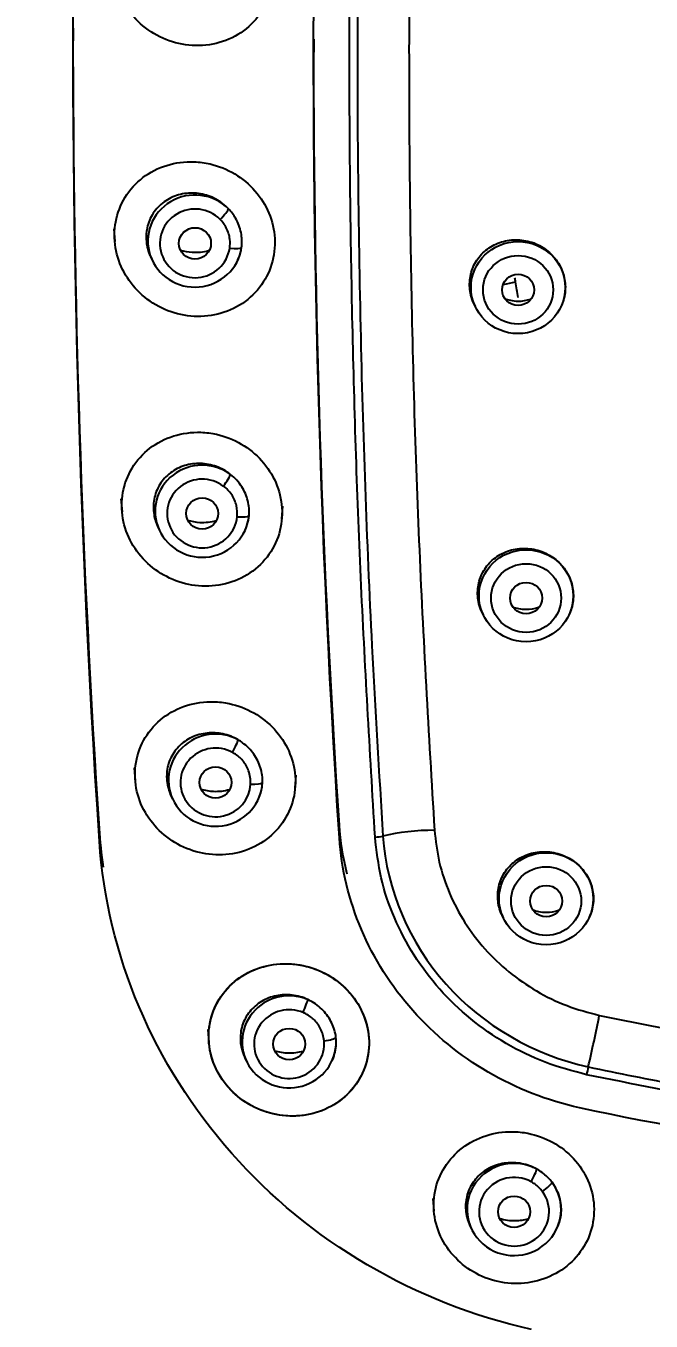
# Model space of a CAD drawing. Extents: x 0 to 1239, y 0 to 509.
# Drawn here: x 111.74 to 127.34, y 220.78 to 253.07 of the extents above; entities that cross this region are included whole.
import ezdxf

# ---------------------------------------------------------------- set-up
doc = ezdxf.new("R2010")
doc.units = 0
doc.header["$LTSCALE"] = 10
doc.header["$MEASUREMENT"] = 0
doc.header["$PDMODE"] = 3
doc.header["$PDSIZE"] = -10
doc.layers.get('0').update_dxf_attribs({"linetype": 'CONTINUOUS'})
doc.layers.get('DEFPOINTS').update_dxf_attribs({"linetype": 'CONTINUOUS'})
doc.layers.add('1', color=7, linetype='CONTINUOUS')
doc.styles.add('Daelim Dimension', font='')
doc.styles.get('Daelim Dimension').set_extended_font_data('NanumGothic')
doc.dimstyles.new('DEFAULT', dxfattribs={"dimscale": 2, "dimtxt": 2, "dimasz": 2, "dimexe": 0, "dimexo": 2, "dimgap": 1, "dimtad": 1, "dimdec": 1, "dimzin": 9, "dimdsep": 46, "dimtxsty": 'Daelim Dimension', "dimcen": 0.5, "dimclrd": 252, "dimclre": 252, "dimclrt": 3, "dimadec": 1, "dimazin": 0, "dimtfac": 1, "dimtdec": 1, "dimtix": 1, "dimtmove": 0, "dimatfit": 3, "dimfxl": 1, "dimtolj": 1, "dimtzin": 1, "dimlwd": 9, "dimlwe": 9, "dimarcsym": 0})

# ---------------------------------------------------------------- blocks, each defined once
blk = doc.blocks.new('*D3')
at = {"color": 5, "lineweight": 9, "ltscale": 0.5, "transparency": 16777216}
for p, q in [((133.923, 304.255), (91.96, 304.255)), ((91.96, 300.255), (91.96, 61.63)), ((133.923, 57.63), (91.96, 57.63))]:
    blk.add_line(p, q, dxfattribs=at)
at = {"color": 5, "ltscale": 0.5, "transparency": 16777216}
for points in [[(91.294, 300.255), (92.627, 300.255), (91.96, 304.255)], [(91.294, 61.63), (92.627, 61.63), (91.96, 57.63)]]:
    blk.add_solid(points, dxfattribs=at)
at = {"layer": 'DEFPOINTS', "color": 0, "ltscale": 0.5, "transparency": 16777216}
for p in [(137.923, 304.255), (91.96, 57.63), (137.923, 57.63)]:
    blk.add_point(p, dxfattribs=at)
at = {"color": 7, "ltscale": 0.5, "transparency": 16777216, "insert": (86.54, 180.942), "char_height": 6, "attachment_point": 5, "rotation": 90, "style": 'Daelim Dimension'}
blk.add_mtext('\\A1;246.5', dxfattribs=at)

msp = doc.modelspace()

# ---------------------------------------------------------------- linework, layer by layer
at = {"layer": '1', "color": 7, "linetype": 'Continuous'}
for p, q in [((112.92, 253.02), (112.92, 252.697)), ((118.92, 252.739), (118.92, 252.42)), ((113.929, 248.016), (113.956, 247.693)), ((114.846, 247.325), (114.888, 247.234)), ((117.027, 247.234), (117.031, 247.241)), ((122.916, 246.149), (122.95, 246.075)), ((125.09, 246.075), (125.1, 246.096)), ((114.109, 241.281), (114.137, 240.958)), ((118.125, 240.779), (118.152, 241.095)), ((115.026, 240.591), (115.069, 240.499)), ((117.208, 240.499), (117.213, 240.508)), ((123.115, 238.465), (123.15, 238.389)), ((125.29, 238.389), (125.301, 238.412)), ((114.441, 234.574), (114.468, 234.25)), ((118.456, 234.073), (118.483, 234.39)), ((115.356, 233.885), (115.4, 233.791)), ((117.539, 233.791), (117.545, 233.803)), ((113.573, 232.736), (113.573, 233.059)), ((119.561, 232.825), (119.561, 233.145)), ((123.614, 230.912), (123.65, 230.835)), ((125.79, 230.835), (125.802, 230.862)), ((116.279, 228.043), (116.306, 227.72)), ((117.194, 227.361), (117.237, 227.267)), ((119.377, 227.267), (119.385, 227.285)), ((121.894, 223.835), (121.921, 223.516)), ((122.812, 223.169), (122.85, 223.087)), ((124.99, 223.087), (125.003, 223.116))]:
    msp.add_line(p, q, dxfattribs=at)
for centre, major_axis, ratio, start_param, end_param in [((115.957, 247.707), (-1.174, 0), 0.978148, 3.916191, 9.28361), ((115.957, 247.65), (0.875, 0), 0.978148, 0.774598, 6.142018), ((116.583, 248.311), (0.212, 0.212), 0.148595, 4.564802, 6.048332), ((116.824, 247.592), (-0.297, 0.043), 0.205843, 1.600694, 3.084224), ((116.138, 240.971), (-1.174, 0), 0.978148, 4.066154, 9.329435), ((116.138, 240.914), (0.875, 0), 0.978148, 0.924561, 6.187842), ((116.665, 241.66), (0.178, 0.241), 0.125201, 4.544294, 6.027824), ((117.01, 240.895), (-0.299, 0.029), 0.206967, 1.591029, 3.074559), ((116.47, 234.264), (-1.174, 0), 0.978148, 4.210224, 9.37383), ((116.47, 234.207), (0.875, 0), 0.978148, 1.068632, 6.232238), ((116.891, 235.019), (0.142, 0.264), 0.100073, 4.528186, 6.011716), ((117.344, 234.226), (-0.3, 0.016), 0.207642, 1.58162, 3.06515), ((120.503, 232.943), (-0.299, -0.02), 0.314367, 1.375754, 2.054628), ((121.613, 232.375), (1.996, 0.133), 0.314777, 1.389279, 2.054355), ((118.307, 227.74), (-1.174, 0), 0.978148, 4.303314, 9.522582), ((118.655, 228.531), (0.117, 0.276), 0.082699, 4.519788, 6.003318), ((118.307, 227.683), (0.875, 0), 0.978148, 1.161721, 6.38099), ((125.81, 227.723), (-0.423, -1.955), 0.047941, 1.26432, 1.933749), ((119.178, 227.829), (-0.299, -0.03), 0.206918, 1.550043, 3.033573), ((125.766, 227.022), (-0.064, -0.293), 0.048752, 4.406037, 5.080519), ((123.92, 223.56), (-1.174, 0), 0.978148, 4.20614, 10.05552), ((123.92, 223.503), (0.875, 0), 0.978148, 1.064547, 6.913927), ((124.344, 224.314), (0.143, 0.264), 0.100816, 4.528591, 6.012121), ((124.627, 224.07), (-0.24, -0.179), 0.167907, 1.446093, 2.929623)]:
    msp.add_ellipse(centre, major_axis=major_axis, ratio=ratio, start_param=start_param, end_param=end_param, dxfattribs=at)
for centre, major_axis in [((115.957, 247.65), (0.4, 0)), ((124.02, 246.548), (-1.174, 0)), ((124.02, 246.491), (0.875, 0)), ((124.02, 246.491), (0.4, 0)), ((116.138, 240.914), (0.4, 0)), ((124.22, 238.862), (-1.174, 0)), ((124.22, 238.805), (0.875, 0)), ((124.22, 238.805), (0.4, 0)), ((116.47, 234.207), (0.4, 0)), ((124.72, 231.307), (-1.174, 0)), ((124.72, 231.25), (0.875, 0)), ((124.72, 231.25), (0.4, 0)), ((118.307, 227.683), (0.4, 0)), ((123.92, 223.503), (0.4, 0))]:
    msp.add_ellipse(centre, major_axis=major_axis, ratio=0.978148, dxfattribs=at)
for points in [[(113.573, 232.736), (112.436, 249.981), (112.777, 267.512), (114.62, 285.336)], [(113.573, 232.736), (112.436, 249.981), (112.777, 267.512), (114.62, 285.336)], [(119.561, 232.825), (118.445, 249.748), (118.779, 266.965), (120.589, 284.48)], [(119.561, 232.825), (118.445, 249.748), (118.779, 266.965), (120.589, 284.48)], [(113.573, 233.06), (113.139, 239.648), (112.921, 246.302), (112.921, 253.003)], [(119.561, 233.145), (119.138, 239.558), (118.925, 246.036), (118.921, 252.562)], [(117.03, 247.241), (117.075, 247.336), (117.105, 247.44), (117.12, 247.545)], [(123.958, 246.689), (123.952, 246.723), (123.947, 246.758), (123.941, 246.792)], [(123.655, 246.627), (123.756, 246.648), (123.857, 246.669), (123.958, 246.689)], [(124.022, 246.299), (124, 246.429), (123.978, 246.56), (123.958, 246.689)], [(113.675, 232.097), (113.628, 232.417), (113.594, 232.738), (113.573, 233.06)], [(119.754, 231.922), (119.653, 232.323), (119.589, 232.733), (119.561, 233.145)]]:
    msp.add_open_spline(points, degree=3, dxfattribs=at)
for points, knots in [([(120.451, 232.847), (120.323, 235.001), (120.067, 239.307), (119.862, 245.822), (119.774, 253.698), (119.941, 262.966), (120.474, 273.638), (121.142, 280.784), (121.476, 284.358)], [0, 0, 0, 0, 0.127914, 0.255672, 0.383344, 0.588954, 0.794414, 1, 1, 1, 1]), ([(121.671, 284.344), (121.46, 282.172), (121.038, 277.828), (120.577, 271.327), (120.243, 264.842), (120.068, 259.076), (119.986, 252.639), (120.048, 245.702), (120.294, 238.656), (120.551, 234.449), (120.648, 232.869)], [0, 0, 0, 0, 0.124989, 0.249986, 0.37499, 0.499996, 0.584655, 0.749894, 0.906046, 1, 1, 1, 1]), ([(122.949, 284.254), (122.711, 281.783), (122.235, 276.842), (121.746, 269.454), (121.422, 262.095), (121.277, 254.767), (121.311, 247.474), (121.509, 240.214), (121.791, 235.417), (121.932, 233.017)], [0, 0, 0, 0, 0.142898, 0.285629, 0.428285, 0.570956, 0.713736, 0.856719, 1, 1, 1, 1]), ([(115.912, 256.457), (115.682, 256.467), (115.449, 256.438), (115.018, 256.306), (114.813, 256.202), (114.46, 255.933), (114.307, 255.765), (114.076, 255.393), (113.994, 255.184), (113.911, 254.759), (113.907, 254.537), (113.974, 254.11), (114.044, 253.9), (114.246, 253.516), (114.38, 253.337), (114.695, 253.03), (114.88, 252.899), (115.28, 252.701), (115.5, 252.633), (115.947, 252.569), (116.179, 252.575), (116.622, 252.66), (116.838, 252.743), (117.22, 252.973), (117.392, 253.124), (117.664, 253.469), (117.769, 253.668), (117.899, 254.082), (117.928, 254.303), (117.907, 254.735), (117.859, 254.952), (117.696, 255.354), (117.58, 255.545), (117.295, 255.879), (117.123, 256.026), (116.746, 256.259), (116.534, 256.347), (116.185, 256.432), (116.048, 256.451), (115.912, 256.457)], [0, 0, 0, 0, 0.055774, 0.055774, 0.111556, 0.111556, 0.167126, 0.167126, 0.221531, 0.221531, 0.274407, 0.274407, 0.326188, 0.326188, 0.377807, 0.377807, 0.430203, 0.430203, 0.483924, 0.483924, 0.538922, 0.538922, 0.594598, 0.594598, 0.650079, 0.650079, 0.704623, 0.704623, 0.75793, 0.75793, 0.810209, 0.810209, 0.862046, 0.862046, 0.914174, 0.914174, 0.967239, 0.967239, 1, 1, 1, 1]), ([(115.912, 256.457), (115.682, 256.467), (115.449, 256.438), (115.018, 256.306), (114.813, 256.202), (114.46, 255.933), (114.307, 255.765), (114.076, 255.393), (113.994, 255.184), (113.911, 254.759), (113.907, 254.537), (113.974, 254.11), (114.044, 253.9), (114.246, 253.516), (114.38, 253.337), (114.695, 253.03), (114.88, 252.899), (115.28, 252.701), (115.5, 252.633), (115.947, 252.569), (116.179, 252.575), (116.622, 252.66), (116.838, 252.743), (117.22, 252.973), (117.392, 253.124), (117.664, 253.469), (117.769, 253.668), (117.899, 254.082), (117.928, 254.303), (117.907, 254.735), (117.859, 254.952), (117.696, 255.354), (117.58, 255.545), (117.295, 255.879), (117.123, 256.026), (116.746, 256.259), (116.534, 256.347), (116.185, 256.432), (116.048, 256.451), (115.912, 256.457)], [0, 0, 0, 0, 0.055774, 0.055774, 0.111556, 0.111556, 0.167126, 0.167126, 0.221531, 0.221531, 0.274407, 0.274407, 0.326188, 0.326188, 0.377807, 0.377807, 0.430203, 0.430203, 0.483924, 0.483924, 0.538922, 0.538922, 0.594598, 0.594598, 0.650079, 0.650079, 0.704623, 0.704623, 0.75793, 0.75793, 0.810209, 0.810209, 0.862046, 0.862046, 0.914174, 0.914174, 0.967239, 0.967239, 1, 1, 1, 1]), ([(115.934, 249.684), (115.702, 249.693), (115.47, 249.662), (115.039, 249.529), (114.835, 249.424), (114.483, 249.155), (114.331, 248.987), (114.101, 248.613), (114.02, 248.404), (113.941, 247.978), (113.939, 247.755), (114.01, 247.33), (114.083, 247.12), (114.289, 246.74), (114.425, 246.563), (114.742, 246.262), (114.928, 246.133), (115.328, 245.941), (115.548, 245.875), (115.993, 245.815), (116.224, 245.822), (116.664, 245.91), (116.879, 245.993), (117.26, 246.224), (117.431, 246.375), (117.702, 246.721), (117.806, 246.92), (117.933, 247.335), (117.96, 247.557), (117.935, 247.988), (117.884, 248.205), (117.717, 248.605), (117.598, 248.794), (117.311, 249.123), (117.137, 249.267), (116.759, 249.495), (116.548, 249.58), (116.201, 249.661), (116.067, 249.679), (115.934, 249.684)], [0, 0, 0, 0, 0.055866, 0.055866, 0.111728, 0.111728, 0.167584, 0.167584, 0.222405, 0.222405, 0.275625, 0.275625, 0.32752, 0.32752, 0.378992, 0.378992, 0.431055, 0.431055, 0.484392, 0.484392, 0.539119, 0.539119, 0.594759, 0.594759, 0.650461, 0.650461, 0.705381, 0.705381, 0.759046, 0.759046, 0.811512, 0.811512, 0.863294, 0.863294, 0.915156, 0.915156, 0.967849, 0.967849, 1, 1, 1, 1]), ([(115.934, 249.684), (115.702, 249.693), (115.47, 249.662), (115.039, 249.529), (114.835, 249.424), (114.483, 249.155), (114.331, 248.987), (114.101, 248.613), (114.02, 248.404), (113.941, 247.978), (113.939, 247.755), (114.01, 247.33), (114.083, 247.12), (114.289, 246.74), (114.425, 246.563), (114.742, 246.262), (114.928, 246.133), (115.328, 245.941), (115.548, 245.875), (115.993, 245.815), (116.224, 245.822), (116.664, 245.91), (116.879, 245.993), (117.26, 246.224), (117.431, 246.375), (117.702, 246.721), (117.806, 246.92), (117.933, 247.335), (117.96, 247.557), (117.935, 247.988), (117.884, 248.205), (117.717, 248.605), (117.598, 248.794), (117.311, 249.123), (117.137, 249.267), (116.759, 249.495), (116.548, 249.58), (116.201, 249.661), (116.067, 249.679), (115.934, 249.684)], [0, 0, 0, 0, 0.055866, 0.055866, 0.111728, 0.111728, 0.167584, 0.167584, 0.222405, 0.222405, 0.275625, 0.275625, 0.32752, 0.32752, 0.378992, 0.378992, 0.431055, 0.431055, 0.484392, 0.484392, 0.539119, 0.539119, 0.594759, 0.594759, 0.650461, 0.650461, 0.705381, 0.705381, 0.759046, 0.759046, 0.811512, 0.811512, 0.863294, 0.863294, 0.915156, 0.915156, 0.967849, 0.967849, 1, 1, 1, 1]), ([(116.797, 248.51), (116.704, 248.607), (116.593, 248.691), (116.357, 248.817), (116.227, 248.862), (115.964, 248.908), (115.826, 248.91), (115.561, 248.871), (115.431, 248.827), (115.196, 248.701), (115.089, 248.616), (114.916, 248.418), (114.848, 248.302), (114.759, 248.057), (114.737, 247.926), (114.74, 247.667), (114.764, 247.537), (114.819, 247.385), (114.832, 247.355), (114.845, 247.326)], [0, 0, 0, 0, 0.119201, 0.119201, 0.23825, 0.23825, 0.359852, 0.359852, 0.484148, 0.484148, 0.60942, 0.60942, 0.733303, 0.733303, 0.853999, 0.853999, 0.971324, 0.971324, 1, 1, 1, 1]), ([(117.12, 247.545), (117.137, 247.667), (117.132, 247.795), (117.082, 248.042), (117.035, 248.164), (116.923, 248.36), (116.864, 248.439), (116.797, 248.51)], [0, 0, 0, 0, 0.362407, 0.362407, 0.726622, 0.726622, 1, 1, 1, 1]), ([(116.824, 247.53), (116.834, 247.602), (116.836, 247.676), (116.816, 247.848), (116.786, 247.946), (116.699, 248.113), (116.646, 248.186), (116.583, 248.249)], [0, 0, 0, 0, 0.279608, 0.279608, 0.66369, 0.66369, 1, 1, 1, 1]), ([(122.916, 246.149), (122.885, 246.216), (122.86, 246.287), (122.812, 246.482), (122.803, 246.612), (122.829, 246.864), (122.865, 246.989), (122.975, 247.217), (123.052, 247.323), (123.237, 247.503), (123.349, 247.578), (123.589, 247.687), (123.723, 247.723), (123.992, 247.747), (124.131, 247.737), (124.396, 247.673), (124.525, 247.618), (124.753, 247.474), (124.856, 247.383), (125.022, 247.178), (125.088, 247.061), (125.176, 246.818), (125.199, 246.689), (125.201, 246.435), (125.179, 246.306), (125.126, 246.157), (125.114, 246.127), (125.1, 246.098)], [0, 0, 0, 0, 0.047566, 0.047566, 0.130767, 0.130767, 0.214392, 0.214392, 0.299034, 0.299034, 0.384825, 0.384825, 0.471351, 0.471351, 0.557835, 0.557835, 0.643539, 0.643539, 0.728132, 0.728132, 0.811811, 0.811811, 0.895137, 0.895137, 0.978758, 0.978758, 1, 1, 1, 1]), ([(115.588, 247.484), (115.686, 247.454), (115.787, 247.435), (116.025, 247.42), (116.166, 247.434), (116.3, 247.471), (116.303, 247.472), (116.306, 247.473)], [0, 0, 0, 0, 0.413432, 0.413432, 0.986513, 0.986513, 1, 1, 1, 1]), ([(123.685, 246.271), (123.732, 246.253), (123.78, 246.24), (123.892, 246.217), (123.956, 246.21), (124.02, 246.21)], [0, 0, 0, 0, 0.437105, 0.437105, 1, 1, 1, 1]), ([(124.02, 246.21), (124.127, 246.209), (124.234, 246.226), (124.335, 246.261), (124.338, 246.262), (124.34, 246.263)], [0, 0, 0, 0, 0.974427, 0.974427, 1, 1, 1, 1]), ([(116.105, 242.938), (115.873, 242.946), (115.641, 242.915), (115.211, 242.78), (115.008, 242.675), (114.657, 242.405), (114.505, 242.236), (114.278, 241.862), (114.197, 241.652), (114.121, 241.225), (114.121, 241.003), (114.197, 240.578), (114.271, 240.369), (114.482, 239.991), (114.62, 239.817), (114.94, 239.521), (115.127, 239.395), (115.527, 239.208), (115.745, 239.144), (116.188, 239.088), (116.418, 239.097), (116.856, 239.186), (117.07, 239.27), (117.449, 239.502), (117.619, 239.653), (117.889, 240), (117.992, 240.2), (118.117, 240.616), (118.142, 240.837), (118.113, 241.269), (118.06, 241.485), (117.888, 241.883), (117.767, 242.07), (117.476, 242.394), (117.301, 242.536), (116.922, 242.758), (116.711, 242.84), (116.368, 242.917), (116.235, 242.934), (116.105, 242.938)], [0, 0, 0, 0, 0.055903, 0.055903, 0.111786, 0.111786, 0.167889, 0.167889, 0.223133, 0.223133, 0.276741, 0.276741, 0.328809, 0.328809, 0.38018, 0.38018, 0.431927, 0.431927, 0.484867, 0.484867, 0.539279, 0.539279, 0.594824, 0.594824, 0.650701, 0.650701, 0.70599, 0.70599, 0.760047, 0.760047, 0.812754, 0.812754, 0.864534, 0.864534, 0.916158, 0.916158, 0.968475, 0.968475, 1, 1, 1, 1]), ([(116.105, 242.938), (115.873, 242.946), (115.641, 242.915), (115.211, 242.78), (115.008, 242.675), (114.657, 242.405), (114.505, 242.236), (114.278, 241.862), (114.197, 241.652), (114.121, 241.225), (114.121, 241.003), (114.197, 240.578), (114.271, 240.369), (114.482, 239.991), (114.62, 239.817), (114.94, 239.521), (115.127, 239.395), (115.527, 239.208), (115.745, 239.144), (116.188, 239.088), (116.418, 239.097), (116.856, 239.186), (117.07, 239.27), (117.449, 239.502), (117.619, 239.653), (117.889, 240), (117.992, 240.2), (118.117, 240.616), (118.142, 240.837), (118.113, 241.269), (118.06, 241.485), (117.888, 241.883), (117.767, 242.07), (117.476, 242.394), (117.301, 242.536), (116.922, 242.758), (116.711, 242.84), (116.368, 242.917), (116.235, 242.934), (116.105, 242.938)], [0, 0, 0, 0, 0.055903, 0.055903, 0.111786, 0.111786, 0.167889, 0.167889, 0.223133, 0.223133, 0.276741, 0.276741, 0.328809, 0.328809, 0.38018, 0.38018, 0.431927, 0.431927, 0.484867, 0.484867, 0.539279, 0.539279, 0.594824, 0.594824, 0.650701, 0.650701, 0.70599, 0.70599, 0.760047, 0.760047, 0.812754, 0.812754, 0.864534, 0.864534, 0.916158, 0.916158, 0.968475, 0.968475, 1, 1, 1, 1]), ([(116.845, 241.888), (116.739, 241.971), (116.617, 242.038), (116.365, 242.13), (116.231, 242.156), (115.964, 242.164), (115.828, 242.146), (115.574, 242.068), (115.452, 242.006), (115.241, 241.847), (115.149, 241.747), (115.011, 241.524), (114.962, 241.399), (114.914, 241.144), (114.913, 241.011), (114.952, 240.784), (114.982, 240.686), (115.025, 240.594)], [0, 0, 0, 0, 0.126386, 0.126386, 0.252598, 0.252598, 0.381726, 0.381726, 0.513655, 0.513655, 0.646236, 0.646236, 0.7768, 0.7768, 0.903604, 0.903604, 1, 1, 1, 1]), ([(117.01, 240.833), (117.019, 240.925), (117.013, 241.019), (116.97, 241.206), (116.929, 241.3), (116.818, 241.465), (116.746, 241.538), (116.665, 241.598)], [0, 0, 0, 0, 0.317807, 0.317807, 0.659199, 0.659199, 1, 1, 1, 1]), ([(117.307, 240.862), (117.318, 240.984), (117.307, 241.11), (117.245, 241.353), (117.193, 241.472), (117.05, 241.696), (116.955, 241.802), (116.845, 241.888)], [0, 0, 0, 0, 0.323904, 0.323904, 0.649296, 0.649296, 1, 1, 1, 1]), ([(115.769, 240.749), (115.871, 240.718), (115.975, 240.699), (116.217, 240.686), (116.356, 240.701), (116.486, 240.738)], [0, 0, 0, 0, 0.429173, 0.429173, 1, 1, 1, 1]), ([(117.212, 240.506), (117.232, 240.55), (117.249, 240.595), (117.286, 240.712), (117.3, 240.787), (117.307, 240.862)], [0, 0, 0, 0, 0.391699, 0.391699, 1, 1, 1, 1]), ([(123.115, 238.465), (123.085, 238.529), (123.062, 238.596), (123.013, 238.787), (123.003, 238.917), (123.028, 239.167), (123.062, 239.291), (123.172, 239.519), (123.249, 239.625), (123.434, 239.806), (123.545, 239.882), (123.787, 239.992), (123.92, 240.027), (124.19, 240.052), (124.33, 240.042), (124.595, 239.978), (124.723, 239.924), (124.951, 239.782), (125.053, 239.692), (125.22, 239.49), (125.286, 239.375), (125.375, 239.135), (125.399, 239.006), (125.402, 238.754), (125.381, 238.626), (125.328, 238.476), (125.316, 238.445), (125.302, 238.415)], [0, 0, 0, 0, 0.045645, 0.045645, 0.128783, 0.128783, 0.212712, 0.212712, 0.297929, 0.297929, 0.384355, 0.384355, 0.47132, 0.47132, 0.557874, 0.557874, 0.643282, 0.643282, 0.727397, 0.727397, 0.810668, 0.810668, 0.893855, 0.893855, 0.977683, 0.977683, 1, 1, 1, 1]), ([(123.884, 238.585), (123.932, 238.568), (123.981, 238.554), (124.093, 238.531), (124.157, 238.525), (124.22, 238.525)], [0, 0, 0, 0, 0.445208, 0.445208, 1, 1, 1, 1]), ([(124.22, 238.525), (124.327, 238.524), (124.434, 238.541), (124.536, 238.576), (124.538, 238.577), (124.541, 238.578)], [0, 0, 0, 0, 0.973224, 0.973224, 1, 1, 1, 1]), ([(116.426, 236.221), (116.195, 236.227), (115.963, 236.194), (115.534, 236.058), (115.332, 235.953), (114.983, 235.683), (114.831, 235.515), (114.605, 235.141), (114.525, 234.93), (114.451, 234.502), (114.453, 234.279), (114.533, 233.854), (114.61, 233.646), (114.825, 233.271), (114.965, 233.099), (115.288, 232.808), (115.475, 232.685), (115.875, 232.503), (116.093, 232.442), (116.534, 232.39), (116.762, 232.4), (117.197, 232.491), (117.41, 232.576), (117.788, 232.807), (117.957, 232.959), (118.225, 233.306), (118.328, 233.506), (118.451, 233.923), (118.474, 234.145), (118.441, 234.576), (118.386, 234.792), (118.209, 235.188), (118.086, 235.373), (117.791, 235.693), (117.616, 235.832), (117.235, 236.049), (117.025, 236.128), (116.685, 236.201), (116.554, 236.217), (116.426, 236.221)], [0, 0, 0, 0, 0.055879, 0.055879, 0.111723, 0.111723, 0.168029, 0.168029, 0.223696, 0.223696, 0.277736, 0.277736, 0.330038, 0.330038, 0.381359, 0.381359, 0.432813, 0.432813, 0.485345, 0.485345, 0.539398, 0.539398, 0.594788, 0.594788, 0.65079, 0.65079, 0.706434, 0.706434, 0.760913, 0.760913, 0.813919, 0.813919, 0.865752, 0.865752, 0.917172, 0.917172, 0.969114, 0.969114, 1, 1, 1, 1]), ([(116.426, 236.221), (116.195, 236.227), (115.963, 236.194), (115.534, 236.058), (115.332, 235.953), (114.983, 235.683), (114.831, 235.515), (114.605, 235.141), (114.525, 234.93), (114.451, 234.502), (114.453, 234.279), (114.533, 233.854), (114.61, 233.646), (114.825, 233.271), (114.965, 233.099), (115.288, 232.808), (115.475, 232.685), (115.875, 232.503), (116.093, 232.442), (116.534, 232.39), (116.762, 232.4), (117.197, 232.491), (117.41, 232.576), (117.788, 232.807), (117.957, 232.959), (118.225, 233.306), (118.328, 233.506), (118.451, 233.923), (118.474, 234.145), (118.441, 234.576), (118.386, 234.792), (118.209, 235.188), (118.086, 235.373), (117.791, 235.693), (117.616, 235.832), (117.235, 236.049), (117.025, 236.128), (116.685, 236.201), (116.554, 236.217), (116.426, 236.221)], [0, 0, 0, 0, 0.055879, 0.055879, 0.111723, 0.111723, 0.168029, 0.168029, 0.223696, 0.223696, 0.277736, 0.277736, 0.330038, 0.330038, 0.381359, 0.381359, 0.432813, 0.432813, 0.485345, 0.485345, 0.539398, 0.539398, 0.594788, 0.594788, 0.65079, 0.65079, 0.706434, 0.706434, 0.760913, 0.760913, 0.813919, 0.813919, 0.865752, 0.865752, 0.917172, 0.917172, 0.969114, 0.969114, 1, 1, 1, 1]), ([(117.035, 235.27), (116.917, 235.339), (116.787, 235.389), (116.525, 235.445), (116.389, 235.452), (116.125, 235.424), (115.993, 235.387), (115.754, 235.274), (115.643, 235.195), (115.46, 235.007), (115.385, 234.894), (115.284, 234.654), (115.255, 234.523), (115.247, 234.264), (115.266, 234.133), (115.321, 233.967), (115.337, 233.927), (115.355, 233.887)], [0, 0, 0, 0, 0.134069, 0.134069, 0.267941, 0.267941, 0.405117, 0.405117, 0.54516, 0.54516, 0.685432, 0.685432, 0.822972, 0.822972, 0.956161, 0.956161, 1, 1, 1, 1]), ([(117.642, 234.205), (117.647, 234.326), (117.63, 234.451), (117.557, 234.69), (117.499, 234.806), (117.35, 235.019), (117.254, 235.117), (117.111, 235.223), (117.073, 235.248), (117.035, 235.27)], [0, 0, 0, 0, 0.294935, 0.294935, 0.591035, 0.591035, 0.898503, 0.898503, 1, 1, 1, 1]), ([(117.344, 234.163), (117.344, 234.165), (117.344, 234.166), (117.349, 234.277), (117.333, 234.39), (117.264, 234.587), (117.213, 234.675), (117.089, 234.821), (117.016, 234.883), (116.921, 234.94), (116.906, 234.949), (116.891, 234.957)], [0, 0, 0, 0, 0.004258, 0.004258, 0.351071, 0.351071, 0.658708, 0.658708, 0.94729, 0.94729, 1, 1, 1, 1]), ([(117.544, 233.802), (117.587, 233.895), (117.617, 233.994), (117.637, 234.132), (117.64, 234.169), (117.642, 234.205)], [0, 0, 0, 0, 0.740866, 0.740866, 1, 1, 1, 1]), ([(116.101, 234.042), (116.206, 234.01), (116.315, 233.991), (116.557, 233.981), (116.692, 233.996), (116.819, 234.032)], [0, 0, 0, 0, 0.444045, 0.444045, 1, 1, 1, 1]), ([(120.648, 232.869), (120.735, 231.54), (121.304, 230.205), (123.142, 228.148), (124.423, 227.409), (125.772, 227.114)], [0, 0, 0, 0, 0.5, 0.5, 1, 1, 1, 1]), ([(121.932, 233.017), (121.963, 232.749), (122.026, 232.214), (122.292, 231.438), (122.673, 230.708), (123.337, 229.826), (124.221, 229.114), (125.231, 228.616), (125.776, 228.47), (126.048, 228.398)], [0, 0, 0, 0, 0.125928, 0.251394, 0.376434, 0.501061, 0.749242, 0.874856, 1, 1, 1, 1]), ([(124.353, 220.569), (121.454, 221.209), (118.821, 222.758), (114.925, 227.159), (113.759, 229.916), (113.573, 232.736)], [0, 0, 0, 0, 0.5, 0.5, 1, 1, 1, 1]), ([(124.353, 220.569), (121.454, 221.209), (118.821, 222.758), (114.925, 227.159), (113.759, 229.916), (113.573, 232.736)], [0, 0, 0, 0, 0.5, 0.5, 1, 1, 1, 1]), ([(125.55, 226.096), (123.939, 226.449), (122.474, 227.303), (120.31, 229.737), (119.665, 231.26), (119.561, 232.825)], [0, 0, 0, 0, 0.5, 0.5, 1, 1, 1, 1]), ([(125.55, 226.096), (123.939, 226.449), (122.474, 227.303), (120.31, 229.737), (119.665, 231.26), (119.561, 232.825)], [0, 0, 0, 0, 0.5, 0.5, 1, 1, 1, 1]), ([(125.729, 226.92), (125.38, 227.013), (124.683, 227.198), (123.387, 227.837), (121.971, 228.98), (121.02, 230.499), (120.569, 231.821), (120.49, 232.505), (120.451, 232.847)], [0, 0, 0, 0, 0.125309, 0.250479, 0.499683, 0.749203, 0.874667, 1, 1, 1, 1]), ([(123.614, 230.913), (123.586, 230.974), (123.563, 231.037), (123.515, 231.224), (123.504, 231.352), (123.527, 231.601), (123.561, 231.725), (123.669, 231.953), (123.746, 232.06), (123.931, 232.241), (124.043, 232.317), (124.285, 232.428), (124.419, 232.463), (124.69, 232.488), (124.829, 232.479), (125.094, 232.416), (125.222, 232.363), (125.449, 232.223), (125.551, 232.135), (125.717, 231.935), (125.784, 231.821), (125.874, 231.584), (125.899, 231.457), (125.903, 231.206), (125.883, 231.079), (125.831, 230.928), (125.818, 230.895), (125.803, 230.864)], [0, 0, 0, 0, 0.043582, 0.043582, 0.12678, 0.12678, 0.211143, 0.211143, 0.297021, 0.297021, 0.384079, 0.384079, 0.471383, 0.471383, 0.557847, 0.557847, 0.642817, 0.642817, 0.726389, 0.726389, 0.809284, 0.809284, 0.892439, 0.892439, 0.976607, 0.976607, 1, 1, 1, 1]), ([(124.384, 231.032), (124.433, 231.014), (124.483, 231), (124.595, 230.978), (124.658, 230.972), (124.72, 230.972)], [0, 0, 0, 0, 0.45326, 0.45326, 1, 1, 1, 1]), ([(124.72, 230.972), (124.827, 230.971), (124.934, 230.988), (125.036, 231.023), (125.039, 231.024), (125.042, 231.025)], [0, 0, 0, 0, 0.970781, 0.970781, 1, 1, 1, 1]), ([(118.622, 225.901), (118.851, 225.927), (119.074, 225.992), (119.474, 226.187), (119.658, 226.321), (119.96, 226.638), (120.083, 226.826), (120.249, 227.228), (120.296, 227.447), (120.306, 227.88), (120.271, 228.1), (120.13, 228.51), (120.023, 228.706), (119.755, 229.049), (119.59, 229.2), (119.228, 229.444), (119.025, 229.539), (118.605, 229.662), (118.382, 229.692), (117.943, 229.682), (117.721, 229.64), (117.308, 229.491), (117.111, 229.379), (116.775, 229.099), (116.63, 228.926), (116.417, 228.546), (116.346, 228.333), (116.287, 227.903), (116.297, 227.68), (116.393, 227.258), (116.479, 227.052), (116.709, 226.686), (116.857, 226.519), (117.191, 226.241), (117.384, 226.127), (117.79, 225.962), (118.009, 225.91), (118.359, 225.884), (118.493, 225.886), (118.622, 225.901)], [0, 0, 0, 0, 0.055739, 0.055739, 0.111461, 0.111461, 0.167372, 0.167372, 0.222636, 0.222636, 0.276599, 0.276599, 0.329151, 0.329151, 0.380762, 0.380762, 0.432295, 0.432295, 0.484672, 0.484672, 0.53853, 0.53853, 0.593914, 0.593914, 0.650137, 0.650137, 0.705996, 0.705996, 0.760414, 0.760414, 0.813093, 0.813093, 0.86462, 0.86462, 0.916035, 0.916035, 0.968305, 0.968305, 1, 1, 1, 1]), ([(118.259, 229.687), (118.028, 229.692), (117.797, 229.658), (117.37, 229.521), (117.17, 229.416), (116.822, 229.148), (116.671, 228.98), (116.444, 228.608), (116.364, 228.398), (116.289, 227.97), (116.291, 227.747), (116.372, 227.321), (116.45, 227.113), (116.669, 226.739), (116.81, 226.567), (117.136, 226.279), (117.324, 226.159), (117.725, 225.982), (117.943, 225.924), (118.381, 225.876), (118.608, 225.888), (119.04, 225.98), (119.251, 226.065), (119.626, 226.295), (119.794, 226.446), (120.062, 226.791), (120.165, 226.99), (120.289, 227.406), (120.313, 227.628), (120.279, 228.06), (120.223, 228.276), (120.044, 228.672), (119.919, 228.857), (119.621, 229.174), (119.444, 229.311), (119.062, 229.523), (118.852, 229.601), (118.513, 229.67), (118.385, 229.684), (118.259, 229.687)], [0, 0, 0, 0, 0.055515, 0.055515, 0.110981, 0.110981, 0.16717, 0.16717, 0.223126, 0.223126, 0.277725, 0.277725, 0.330569, 0.330569, 0.382171, 0.382171, 0.433552, 0.433552, 0.485703, 0.485703, 0.539223, 0.539223, 0.594144, 0.594144, 0.649947, 0.649947, 0.70576, 0.70576, 0.760703, 0.760703, 0.814254, 0.814254, 0.86647, 0.86647, 0.917959, 0.917959, 0.969635, 0.969635, 1, 1, 1, 1]), ([(118.774, 228.794), (118.651, 228.851), (118.518, 228.888), (118.253, 228.92), (118.117, 228.915), (117.858, 228.863), (117.732, 228.814), (117.506, 228.68), (117.404, 228.592), (117.241, 228.388), (117.177, 228.27), (117.1, 228.021), (117.084, 227.889), (117.101, 227.63), (117.133, 227.501), (117.188, 227.375), (117.191, 227.368), (117.194, 227.362)], [0, 0, 0, 0, 0.139053, 0.139053, 0.277904, 0.277904, 0.420142, 0.420142, 0.565432, 0.565432, 0.711137, 0.711137, 0.854225, 0.854225, 0.992962, 0.992962, 1, 1, 1, 1]), ([(119.476, 227.852), (119.462, 227.973), (119.426, 228.095), (119.317, 228.32), (119.243, 228.427), (119.063, 228.616), (118.953, 228.7), (118.815, 228.774), (118.795, 228.784), (118.774, 228.794)], [0, 0, 0, 0, 0.31039, 0.31039, 0.622123, 0.622123, 0.945817, 0.945817, 1, 1, 1, 1]), ([(119.178, 227.767), (119.168, 227.869), (119.139, 227.971), (119.05, 228.152), (118.988, 228.234), (118.85, 228.363), (118.773, 228.414), (118.687, 228.454), (118.684, 228.456), (118.672, 228.461), (118.664, 228.465), (118.655, 228.468)], [0, 0, 0, 0, 0.339809, 0.339809, 0.665302, 0.665302, 0.958848, 0.958848, 0.970334, 0.970334, 1, 1, 1, 1]), ([(126.048, 228.398), (127.17, 228.172), (129.409, 227.723), (132.806, 227.31), (136.211, 227.095), (139.623, 227.095), (143.03, 227.311), (146.429, 227.724), (148.669, 228.173), (149.792, 228.399)], [0, 0, 0, 0, 0.143593, 0.286291, 0.428635, 0.571072, 0.713519, 0.856346, 1, 1, 1, 1]), ([(119.385, 227.284), (119.387, 227.289), (119.389, 227.294), (119.444, 227.417), (119.475, 227.547), (119.484, 227.736), (119.482, 227.794), (119.476, 227.852)], [0, 0, 0, 0, 0.029439, 0.029439, 0.705973, 0.705973, 1, 1, 1, 1]), ([(117.94, 227.519), (118.053, 227.485), (118.17, 227.466), (118.412, 227.46), (118.54, 227.476), (118.66, 227.51)], [0, 0, 0, 0, 0.47533, 0.47533, 1, 1, 1, 1]), ([(125.772, 227.114), (126.523, 226.959), (128.524, 226.546), (132.568, 225.983), (137.92, 225.688), (143.273, 225.983), (147.317, 226.547), (149.318, 226.96), (150.068, 227.115)], [0, 0, 0, 0, 0.094048, 0.250508, 0.499997, 0.749489, 0.906002, 1, 1, 1, 1]), ([(150.111, 226.921), (148.958, 226.689), (146.658, 226.228), (143.168, 225.803), (139.669, 225.582), (136.165, 225.582), (132.668, 225.803), (129.18, 226.227), (126.882, 226.688), (125.729, 226.92)], [0, 0, 0, 0, 0.14363, 0.286455, 0.428918, 0.571383, 0.713739, 0.85643, 1, 1, 1, 1]), ([(150.29, 226.097), (146.204, 225.202), (142.093, 224.757), (133.824, 224.751), (129.637, 225.201), (125.55, 226.096)], [0, 0, 0, 0, 0.5, 0.5, 1, 1, 1, 1]), ([(150.29, 226.097), (146.204, 225.202), (142.093, 224.757), (133.824, 224.751), (129.637, 225.201), (125.55, 226.096)], [0, 0, 0, 0, 0.5, 0.5, 1, 1, 1, 1]), ([(123.88, 225.498), (123.652, 225.501), (123.424, 225.467), (123.002, 225.33), (122.802, 225.226), (122.456, 224.962), (122.305, 224.798), (122.074, 224.433), (121.991, 224.226), (121.906, 223.802), (121.903, 223.579), (121.976, 223.152), (122.052, 222.942), (122.267, 222.563), (122.409, 222.389), (122.736, 222.099), (122.926, 221.978), (123.328, 221.802), (123.547, 221.745), (123.985, 221.701), (124.21, 221.714), (124.639, 221.808), (124.848, 221.892), (125.221, 222.119), (125.389, 222.267), (125.66, 222.605), (125.765, 222.801), (125.897, 223.212), (125.925, 223.433), (125.901, 223.865), (125.849, 224.082), (125.675, 224.481), (125.551, 224.668), (125.253, 224.989), (125.075, 225.127), (124.691, 225.339), (124.479, 225.416), (124.137, 225.483), (124.008, 225.497), (123.88, 225.498)], [0, 0, 0, 0, 0.054457, 0.054457, 0.108859, 0.108859, 0.164094, 0.164094, 0.219719, 0.219719, 0.27479, 0.27479, 0.328657, 0.328657, 0.381318, 0.381318, 0.433333, 0.433333, 0.485469, 0.485469, 0.538349, 0.538349, 0.592263, 0.592263, 0.6471, 0.6471, 0.702408, 0.702408, 0.757544, 0.757544, 0.811906, 0.811906, 0.865184, 0.865184, 0.917517, 0.917517, 0.969471, 0.969471, 1, 1, 1, 1]), ([(123.88, 225.498), (123.652, 225.501), (123.424, 225.467), (123.002, 225.33), (122.802, 225.226), (122.456, 224.962), (122.305, 224.798), (122.074, 224.433), (121.991, 224.226), (121.906, 223.802), (121.903, 223.579), (121.976, 223.152), (122.052, 222.942), (122.267, 222.563), (122.409, 222.389), (122.736, 222.099), (122.926, 221.978), (123.328, 221.802), (123.547, 221.745), (123.985, 221.701), (124.21, 221.714), (124.639, 221.808), (124.848, 221.892), (125.221, 222.119), (125.389, 222.267), (125.66, 222.605), (125.765, 222.801), (125.897, 223.212), (125.925, 223.433), (125.901, 223.865), (125.849, 224.082), (125.675, 224.481), (125.551, 224.668), (125.253, 224.989), (125.075, 225.127), (124.691, 225.339), (124.479, 225.416), (124.137, 225.483), (124.008, 225.497), (123.88, 225.498)], [0, 0, 0, 0, 0.054457, 0.054457, 0.108859, 0.108859, 0.164094, 0.164094, 0.219719, 0.219719, 0.27479, 0.27479, 0.328657, 0.328657, 0.381318, 0.381318, 0.433333, 0.433333, 0.485469, 0.485469, 0.538349, 0.538349, 0.592263, 0.592263, 0.6471, 0.6471, 0.702408, 0.702408, 0.757544, 0.757544, 0.811906, 0.811906, 0.865184, 0.865184, 0.917517, 0.917517, 0.969471, 0.969471, 1, 1, 1, 1]), ([(124.489, 224.564), (124.374, 224.629), (124.246, 224.675), (123.986, 224.727), (123.851, 224.732), (123.591, 224.702), (123.462, 224.665), (123.226, 224.554), (123.117, 224.478), (122.933, 224.295), (122.857, 224.185), (122.75, 223.95), (122.718, 223.821), (122.704, 223.563), (122.72, 223.43), (122.774, 223.26), (122.791, 223.215), (122.812, 223.171)], [0, 0, 0, 0, 0.132016, 0.132016, 0.263908, 0.263908, 0.39791, 0.39791, 0.534934, 0.534934, 0.674031, 0.674031, 0.813178, 0.813178, 0.950254, 0.950254, 1, 1, 1, 1]), ([(124.868, 224.237), (124.838, 224.276), (124.806, 224.313), (124.737, 224.384), (124.7, 224.417), (124.608, 224.491), (124.55, 224.53), (124.489, 224.564)], [0, 0, 0, 0, 0.295098, 0.295098, 0.59017, 0.59017, 1, 1, 1, 1]), ([(124.627, 224.008), (124.573, 224.079), (124.508, 224.143), (124.406, 224.216), (124.376, 224.234), (124.344, 224.251)], [0, 0, 0, 0, 0.718341, 0.718341, 1, 1, 1, 1]), ([(125.003, 223.115), (125.042, 223.199), (125.07, 223.289), (125.107, 223.506), (125.106, 223.639), (125.056, 223.894), (125.008, 224.018), (124.918, 224.168), (124.894, 224.203), (124.868, 224.237)], [0, 0, 0, 0, 0.238887, 0.238887, 0.570663, 0.570663, 0.896353, 0.896353, 1, 1, 1, 1]), ([(123.558, 223.335), (123.558, 223.335), (123.558, 223.335), (123.687, 223.297), (123.822, 223.279), (124.064, 223.284), (124.174, 223.301), (124.278, 223.331)], [0, 0, 0, 0, 0.000386, 0.000386, 0.545862, 0.545862, 1, 1, 1, 1]), ([(109.598, 221.606), (109.656, 221.174), (109.879, 219.515), (110.677, 217.136), (112.13, 214.504), (113.934, 212.192), (116.425, 209.976), (119.447, 208.16), (122.248, 207.16), (125.693, 206.466), (130.794, 205.59), (137.859, 205.186), (144.795, 205.587), (149.545, 206.358), (152.763, 206.979), (155.177, 207.668), (157.658, 208.884), (159.85, 210.368), (162.091, 212.402), (163.724, 214.513), (165.168, 217.191), (165.942, 219.417), (166.177, 221.128), (166.242, 221.606)], [0, 0, 0, 0, 0.018833, 0.072392, 0.105706, 0.145272, 0.194141, 0.242325, 0.289726, 0.31615, 0.387328, 0.503118, 0.606888, 0.673031, 0.701465, 0.742177, 0.776246, 0.815104, 0.850797, 0.900884, 0.925325, 0.979176, 1, 1, 1, 1]), ([(166.112, 221.299), (166.052, 220.882), (165.925, 219.998), (165.54, 218.61), (164.9, 216.984), (163.917, 215.234), (162.096, 212.907), (159.796, 210.989), (157.26, 209.441), (155.365, 208.54), (153.252, 207.861), (150.36, 207.342), (145.162, 206.53), (137.831, 206.106), (130.503, 206.552), (125.345, 207.365), (122.455, 207.892), (119.657, 208.827), (116.514, 210.589), (113.655, 212.993), (111.872, 215.312), (110.837, 217.192), (110.074, 219.189), (109.846, 220.578), (109.728, 221.299)], [0, 0, 0, 0, 0.018818, 0.03992, 0.063301, 0.094958, 0.126187, 0.189199, 0.220686, 0.252269, 0.277912, 0.314745, 0.377069, 0.50152, 0.625378, 0.687712, 0.723458, 0.750112, 0.812685, 0.875033, 0.90728, 0.937311, 0.967438, 1, 1, 1, 1]), ([(110.449, 221.079), (110.514, 220.634), (110.645, 219.745), (111.034, 218.427), (111.645, 216.934), (112.572, 215.307), (114.334, 213.094), (116.575, 211.248), (119.021, 209.773), (121.316, 208.695), (124.786, 207.9), (128.989, 207.271), (133.564, 206.84), (139.239, 206.669), (144.939, 206.985), (149.857, 207.752), (152.66, 208.234), (155.431, 209.002), (158.623, 210.743), (161.438, 213.024), (163.229, 215.252), (164.281, 217.095), (165.057, 219.053), (165.28, 220.406), (165.391, 221.079)], [0, 0, 0, 0, 0.02082, 0.041598, 0.062596, 0.093763, 0.125102, 0.187417, 0.219592, 0.250139, 0.297736, 0.374731, 0.436415, 0.498596, 0.622994, 0.685304, 0.716437, 0.74769, 0.810706, 0.873763, 0.905234, 0.936698, 0.968532, 1, 1, 1, 1])]:
    msp.add_open_spline(points, degree=3, knots=knots, dxfattribs=at)

# ---------------------------------------------------------------- dimensions: what is measured, and where the dimension line sits
at = {"color": 5, "ltscale": 0.5}
dim = msp.add_linear_dim(base=(91.96, 57.63), p1=(137.923, 304.255), p2=(137.923, 57.63), angle=90, text='246.5', dimstyle='DEFAULT', override={"dimtxt": 3, "dimclrd": 5, "dimclre": 5, "dimclrt": 7}, dxfattribs=at)
dim.commit()
dim.dimension.update_dxf_attribs({"geometry": '*D3', "text_midpoint": (86.54, 180.942)})

doc.saveas('drawing.dxf')
